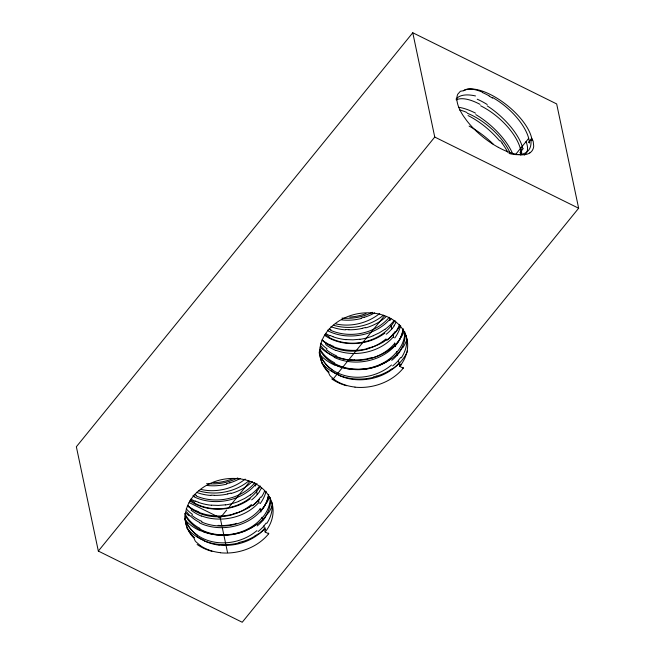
<?xml version="1.0" encoding="UTF-8"?>
<svg xmlns="http://www.w3.org/2000/svg" width="655" height="655" viewBox="0 0 655 655"><rect width="100%" height="100%" fill="white"/><g stroke="black" fill="none" stroke-linecap="round" stroke-linejoin="round"><path stroke-width="0.98" d="M265.087 504.833L266.814 502.287M399.656 339.233L401.384 336.686M266.397 515.256L268.206 512.75M400.966 349.655L402.776 347.142M412.773 32.75L76.357 446.759L98.332 551.068L242.227 622.25L578.643 208.241L556.668 103.932L412.773 32.75L434.756 137.059L98.332 551.068M221.914 525.891L220.244 517.941L226.687 510.016M229.266 506.839L249.891 481.458M333.027 379.147L384.583 315.702M516.066 153.9L528.307 138.835M519.914 152.779L523.255 148.538M529.772 152.902L530.214 152.607A44.573 19.101 39.1 0 0 532.417 150.257L533.006 149.086A40.618 17.407 39.1 0 0 533.702 146.065L533.178 141.275L531.721 138.246L528.348 142.577M393.77 337.571L392.918 334.238M259.216 503.155L258.348 499.847M394.646 343.048L395.481 346.405M260.06 508.673L260.911 512.005M384.927 329.277L379.351 332.822L373.227 335.688M391.641 358.604L385.901 362.24L379.597 365.203M250.357 494.885L244.782 498.422L238.657 501.296M257.071 524.205L251.332 527.848L245.027 530.804M383.724 341.664L386.54 339.839M389.553 370.345L392.37 368.519M249.154 507.265L251.97 505.447M254.983 535.954L257.808 534.128M361.192 318.052L364.327 317.184M367.725 348.223L371.115 347.281M373.546 376.912L376.944 375.962M226.622 483.66L229.766 482.784M233.155 513.831L236.553 512.881M238.977 542.512L242.375 541.57M362.297 328.286L365.564 327.459M368.618 358.4L372.073 357.524M227.727 493.886L230.994 493.059M234.916 523.779L236.643 523.345M359.898 339.233L352.979 339.822L346.094 339.568M365.858 368.847L358.727 369.453L351.612 369.199M225.328 504.833L218.41 505.423L211.524 505.169M231.289 534.455L224.157 535.061L217.042 534.799M345.521 329.522L348.869 329.67M350.851 359.71L354.404 359.865M210.951 495.131L214.3 495.278M218.058 525.392L219.834 525.466M355.002 387.072L353.291 386.859A44.237 35.329 -11.9 0 1 346.642 385.435A42.673 34.085 -11.9 0 1 334.599 379.794M220.432 552.681L218.721 552.46A44.237 35.329 -11.9 0 1 212.073 551.043A42.673 34.085 -11.9 0 1 200.029 545.394M329.923 335.417L332.961 336.637M334.901 364.909L338.054 366.161M195.354 501.018L198.399 502.238M200.332 530.509L203.484 531.77M330.349 344.98L333.403 346.298M336.048 373.645L339.11 374.971M195.779 510.581L198.833 511.899M201.478 539.245L204.54 540.572M434.756 137.059L578.643 208.241M334.615 379.769L330.701 376.396A25.43 20.305 -11.9 0 1 329.711 375.233L328.523 372.58A44.278 35.362 -11.9 0 1 333.837 324.692A44.278 35.362 -11.9 0 1 392.607 319.599A44.278 35.362 -11.9 0 1 399.697 366.399L403.292 368.175A4.429 2.08 40.7 0 0 403.095 367.48M200.053 545.378L196.14 542.004A25.43 20.305 -11.9 0 1 195.141 540.842L193.97 538.164A44.278 35.362 -11.9 0 1 199.267 490.292A44.278 35.362 -11.9 0 1 258.037 485.208A44.278 35.362 -11.9 0 1 265.128 531.999L268.722 533.784A4.429 2.08 40.7 0 0 268.525 533.088M189.082 502.532L220.244 517.941M489.179 96.097L492.568 98.119M531.672 138.221A44.278 18.979 39.1 0 0 501.599 101.197A44.278 18.979 39.1 0 0 463.429 90.742L460.4 91.258L457.771 94.197A43.099 18.471 39.1 0 0 457.272 102.417A46.153 19.781 39.1 0 0 459.99 110.081A45.531 19.511 39.1 0 0 463.322 115.886L466.982 120.97A47.799 20.485 39.1 0 0 473.655 128.56L476.144 131.025A47.537 20.37 39.1 0 0 498.308 147.342M321.523 362.641L325.281 366.554A49.141 40.471 -8.8 0 0 335.99 373.718M186.953 528.241L190.711 532.155A49.141 40.471 -8.8 0 0 201.421 539.319M500.404 140.759L502.279 143.216M389.348 317.29L389.987 320.328M391.084 325.551L391.821 329.015A44.409 34.322 -8.9 0 0 394.22 325.846M396.578 351.629L397.315 355.092M399.141 363.787L398.412 360.315A44.409 34.396 -8.6 0 0 400.663 357.499M254.82 483.112L255.417 485.928M256.514 491.152L257.251 494.623M262.008 517.229L262.745 520.7A44.409 34.322 -8.9 0 0 265.144 517.524M264.571 529.387L263.842 525.924A44.409 34.396 -8.6 0 0 266.094 523.108M222.34 527.881L227.572 552.714M399.697 366.399L399.28 363.631A4.429 2.08 40.7 0 1 401.22 364.966M265.128 531.999L264.71 529.232A4.429 2.08 40.7 0 1 265.521 529.698M329.113 372.146A44.409 34.494 -15.6 0 1 319.992 355.812M319.689 353.119A44.409 34.494 -15.6 0 1 319.648 350.392M194.543 537.747A44.409 34.494 -15.6 0 1 185.308 513.258M531.623 138.262A44.409 20.886 40.7 0 1 531.86 140.759M492.552 97.497A44.409 20.87 40.7 0 1 529.518 143.077M211.942 551.33A47.668 39.292 -9 0 1 197.139 544.485M268.681 533.76A47.217 37.712 -11.9 0 1 220.407 552.779M232.992 478.617A44.409 36.336 -7.9 0 1 213.497 482.702M245.183 479.059A44.409 36.492 -15.4 0 1 201.257 489.506M196.402 495.327A44.409 36.574 -8.8 0 1 194.199 494.328M254.787 482.743A44.409 36.271 -7.7 0 1 196.009 495.892M248.826 480.819A44.409 34.437 -8.4 0 1 198.915 490.849M254.656 485.527A44.409 34.453 -8.4 0 1 194.15 496.875M257.006 483.546A44.409 34.068 -10.4 0 1 255.18 485.813M194.216 496.425A44.409 36.443 -8.2 0 1 192.922 495.745M194.502 502.344A44.409 36.541 -15.1 0 1 190.605 500.043M256.785 491.291A44.409 36.336 -7.9 0 1 194.265 502.934M260.436 486.026A44.409 34.379 -8.6 0 1 256.711 491.25M251.438 504.53A44.409 36.492 -15.4 0 1 187.821 505.799M252.584 505.488A44.409 34.6 -7.9 0 0 258.422 499.88A44.409 34.396 -8.6 0 0 260.6 497.03M251.667 499.88A44.409 34.437 -8.4 0 0 257.178 494.582A44.409 34.322 -8.9 0 0 259.65 491.447M250.3 498.733A44.409 34.699 -7.7 0 1 189.844 500.772M264.546 491.168A44.409 34.281 -9 0 1 261.296 497.284M192.545 514.429A44.409 34.494 -15.6 0 1 186.225 508.779M201.896 521.405A44.409 36.574 -8.8 0 1 191.661 515.231M260.281 508.82A44.409 36.271 -7.7 0 1 201.503 521.969M268.697 494.337A44.409 34.338 -8.8 0 1 262.221 509.41M258.389 502.95A44.409 34.437 -8.4 0 1 201.486 515.935M201.372 516.099A44.409 36.312 -7.8 0 1 191.064 510.114M191.94 509.295A44.409 36.639 -9.2 0 1 187.641 505.644M261.517 487.836A44.409 34.387 -15.2 0 1 259.421 491.365M260.15 511.604A44.409 34.453 -8.4 0 1 199.644 522.952M268.345 495.761A44.409 34.191 -14.3 0 1 260.444 511.784M199.709 522.502A44.409 36.443 -8.2 0 1 186.634 511.85M266.127 491.291A44.409 35.943 -16.7 0 1 260.223 503.597M199.996 528.421A44.409 36.541 -15.1 0 1 184.792 513.504M262.278 517.368A44.409 36.336 -7.9 0 1 199.759 529.011M270.286 497.546A44.409 34.379 -8.6 0 1 262.557 517.491M256.932 530.607A44.409 36.492 -15.4 0 1 185.037 518.883M263.916 525.957A44.409 34.6 -7.9 0 1 258.078 531.565M262.671 520.659A44.409 34.437 -8.4 0 1 257.161 525.957M255.794 524.811A44.409 34.699 -7.7 0 1 185.709 516.337M271.817 502.058A44.409 34.281 -9 0 1 266.79 523.353M264.031 529.109A44.409 34.445 -8.4 0 1 219.065 545.058M219.032 545.157A44.409 35.951 -7.1 0 1 196.656 536.117M197.433 535.372A44.409 36.639 -9.2 0 1 184.988 518.76M270.687 500.256A44.409 34.387 -15.2 0 1 264.915 517.442M237.749 477.937A44.409 34.649 -7.8 0 1 206.653 483.619M226.753 484.078A44.491 36.574 -8.5 0 1 207.021 485.461M240.139 478.453A45.334 35.828 -7.1 0 1 229.807 482.882M210.894 495.458A45.785 37.736 -9 0 1 196.385 492.306M227.76 493.993A46.767 37.54 -6.9 0 1 214.291 495.385M252.388 481.548A46.022 36.434 -7 0 1 231.158 493.485M195.19 501.255A46.972 38.932 -10.9 0 1 190.859 499.061M211.499 505.275A47.889 39.005 -7.5 0 1 198.342 502.328M238.715 501.394A47.971 38.211 -6.9 0 1 225.345 504.956M259.511 486.215A48.134 37.499 -7.9 0 1 250.439 494.951M195.722 510.654A48.855 40.233 -8.8 0 1 187.436 505.594M233.262 514.175A48.061 39.194 -7.6 0 1 198.612 512.243M249.227 507.347A48.961 38.694 -7.1 0 1 236.594 512.996M259.732 499.29A48.2 37.597 -7.8 0 1 252.298 505.742M189.221 515.894A48.576 40.037 -9 0 1 185.602 512.767M234.081 524.115A49.518 39.758 -6.9 0 1 219.826 525.588M265.34 504.94A48.617 38.481 -7 0 1 261.271 509.811M269.623 496.989A49.477 38.121 -9.4 0 1 266.896 502.311M200.168 530.755A48.658 40.332 -10.9 0 1 184.644 519.276M217.018 534.906A49.485 40.307 -7.5 0 1 203.427 531.86M245.085 530.902A49.436 39.382 -6.9 0 1 231.313 534.57M266.479 515.288A49.485 38.547 -7.9 0 1 257.153 524.278M272.447 504.817A48.585 37.458 -9.2 0 1 268.534 512.857M239.091 542.864A48.216 39.316 -7.6 0 1 204.327 540.907M255.057 536.027A48.978 38.711 -7.1 0 1 242.424 541.677M265.553 527.979A48.093 37.515 -7.8 0 1 258.127 534.423M346.511 385.721A47.668 39.292 -9 0 1 331.708 378.877M403.251 368.159A47.217 37.712 -11.9 0 1 354.977 387.171M366.039 313.622A44.409 36.336 -7.9 0 1 349.745 317.036M379.744 313.458A44.409 36.492 -15.4 0 1 335.827 323.906M330.971 329.727A44.409 36.574 -8.8 0 1 329.203 328.933M388.415 318.248A44.409 36.271 -7.7 0 1 330.578 330.292M383.396 315.219A44.409 34.437 -8.4 0 1 333.485 325.24M389.226 319.927A44.409 34.453 -8.4 0 1 328.72 331.266M390.994 318.707A44.409 34.068 -10.4 0 1 389.75 320.213M328.785 330.824A44.409 36.443 -8.2 0 1 327.492 330.136M329.072 336.735A44.409 36.541 -15.1 0 1 325.175 334.435M391.346 325.691A44.409 36.336 -7.9 0 1 328.835 337.325M395.006 320.418A44.409 34.379 -8.6 0 1 391.281 325.641M386.008 338.922A44.409 36.492 -15.4 0 1 322.383 340.191M387.154 339.88A44.409 34.6 -7.9 0 0 392.992 334.279A44.409 34.396 -8.6 0 0 395.17 331.43M391.739 328.982A44.409 34.437 -8.4 0 1 386.237 334.271M384.87 333.133A44.409 34.699 -7.7 0 1 324.413 335.172M399.591 324.307A44.409 34.281 -9 0 1 395.857 331.676M327.115 348.828A44.409 34.494 -15.6 0 1 320.794 343.171M336.465 355.804A44.409 36.574 -8.8 0 1 326.223 349.631M394.85 343.212A44.409 36.271 -7.7 0 1 336.072 356.369M403.267 328.728A44.409 34.338 -8.8 0 1 396.791 343.801M392.959 337.35A44.409 34.437 -8.4 0 1 336.056 350.335M335.941 350.49A44.409 36.312 -7.8 0 1 325.633 344.514M326.509 343.687A44.409 36.639 -9.2 0 1 322.211 340.043M396.087 322.235A44.409 34.387 -15.2 0 1 393.991 325.764M372.318 312.329A44.409 34.649 -7.8 0 1 342 318.093M394.719 346.004A44.409 34.453 -8.4 0 1 334.214 357.343M402.915 330.153A44.409 34.191 -14.3 0 1 395.014 346.184M334.279 356.901A44.409 36.443 -8.2 0 1 320.385 345.136M400.696 325.691A44.409 35.943 -16.7 0 1 394.793 337.996M334.566 362.813A44.409 36.541 -15.1 0 1 320.008 349.115M396.848 351.76A44.409 36.336 -7.9 0 1 334.328 363.402M404.856 331.938A44.409 34.379 -8.6 0 1 397.127 351.882M391.502 364.999A44.409 36.492 -15.4 0 1 319.214 351.972M398.486 360.356A44.409 34.6 -7.9 0 1 392.648 365.957M397.241 355.059A44.409 34.437 -8.4 0 1 391.731 360.348M399.714 351.923A44.409 34.322 -8.9 0 1 397.274 355.075M390.364 359.21A44.409 34.699 -7.7 0 1 319.64 349.524M406.141 335.229A44.409 34.281 -9 0 1 401.359 357.753M398.6 363.509A44.409 34.445 -8.4 0 1 353.635 379.45M353.602 379.548A44.409 35.951 -7.1 0 1 331.225 370.509M332.003 369.764A44.409 36.639 -9.2 0 1 319.288 352.284M405.257 333.403A44.409 34.387 -15.2 0 1 399.485 351.841M361.323 318.477A44.491 36.574 -8.5 0 1 341.591 319.861M374.709 312.853A45.334 35.828 -7.1 0 1 364.377 317.282M345.463 329.858A45.785 37.736 -9 0 1 330.947 326.698M362.321 328.392A46.767 37.54 -6.9 0 1 348.861 329.784M385.811 317.004A46.022 36.434 -7 0 1 365.727 327.877M329.76 335.655A46.972 38.932 -10.9 0 1 325.429 333.46M346.069 339.675A47.889 39.005 -7.5 0 1 332.912 336.719M373.284 335.786A47.971 38.211 -6.9 0 1 359.914 339.347M394.081 320.606A48.134 37.499 -7.9 0 1 385.009 329.35M330.292 345.054A48.855 40.233 -8.8 0 1 322.006 339.994M367.832 348.575A48.061 39.194 -7.6 0 1 333.182 346.634M383.797 341.746A48.961 38.694 -7.1 0 1 371.164 347.387M399.837 326.215A48.2 37.597 -7.8 0 1 386.868 340.133M350.793 360.062A48.576 40.037 -9 0 1 320.172 347.158M368.65 358.506A49.518 39.758 -6.9 0 1 354.396 359.98M399.902 339.331A48.617 38.481 -7 0 1 372.245 357.966M404.192 331.389A49.477 38.121 -9.4 0 1 401.466 336.711M334.738 365.154A48.658 40.332 -10.9 0 1 319.214 353.667M351.588 369.305A49.485 40.307 -7.5 0 1 337.996 366.251M379.654 365.302A49.436 39.382 -6.9 0 1 365.875 368.97M401.048 349.688A49.485 38.547 -7.9 0 1 391.723 358.678M407.017 339.208A48.585 37.458 -9.2 0 1 403.103 347.256M373.661 377.264A48.216 39.316 -7.6 0 1 338.897 375.307M389.627 370.427A48.978 38.711 -7.1 0 1 376.993 376.076M407.606 350.941A48.093 37.515 -7.8 0 1 392.697 368.814M529.813 152.934A46.587 19.961 39.1 0 1 498.308 147.318M463.388 90.701A44.409 16.973 40.1 0 1 466.213 89.62M482.383 92.511A44.409 17.996 42 0 1 489.129 95.851M466.065 89.457A44.409 17.611 41.6 0 1 482.162 92.036M530.886 140.268A44.409 20.993 40.3 0 1 509.082 153.466M456.085 99.052A44.409 19.863 36 0 1 475.514 95.957M477.249 99.224A44.409 17.685 41.7 0 1 487.181 104.497M487.222 105.873A44.409 18.266 42.2 0 1 522.731 148.226M520.733 147.612A44.409 20.944 40.5 0 1 521.691 153.352M480.631 105.791A44.409 20.829 40.9 0 1 521.2 153.483M520.635 153.106A44.409 20.452 36.6 0 1 520.807 155.169M456.24 99.912A44.409 17.947 42 0 1 480.033 104.35M526.039 141.611A44.409 17.439 36.8 0 1 524.458 154.973M458.95 107.338A44.409 17.005 38 0 1 475.497 113.135M475.817 114.609A44.409 18.135 42.1 0 1 512.194 152.713M459.442 109.893A44.409 17.71 41.7 0 1 466.892 112.48M467.31 113.249A44.409 20.608 41.3 0 1 509.819 152.337M468.071 115.583A44.491 17.865 41.9 0 1 499.618 140.858M469.095 126.063A44.409 17.055 37.8 0 1 493.256 144.157M502.09 143.224A45.334 20.477 42.1 0 1 507.723 152.132"/></g></svg>
